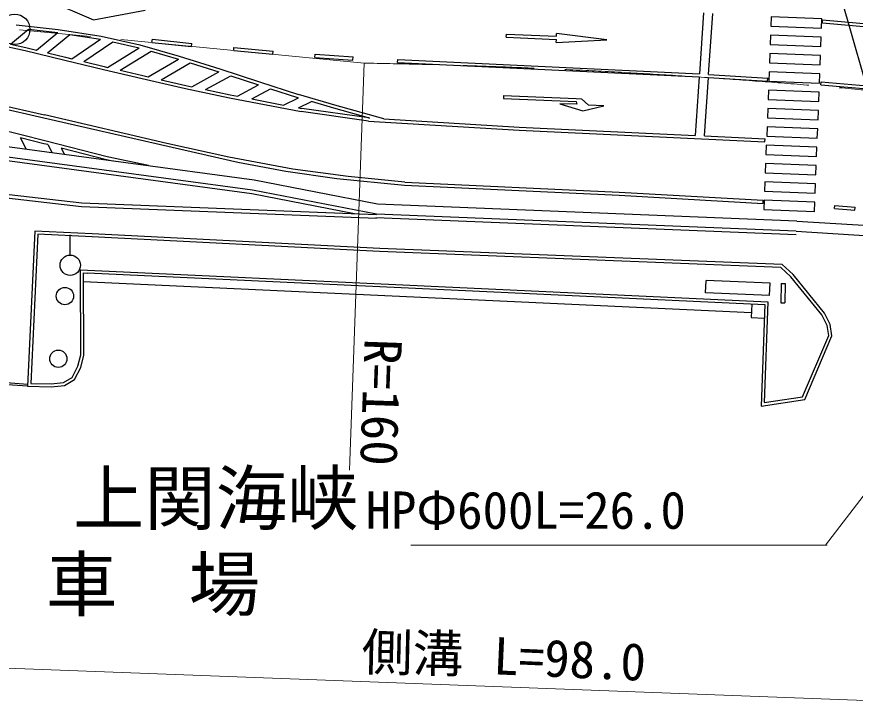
# Model space of a CAD drawing. Units: millimetres, scale not verified. Extents: x 40000 to 680000, y 20000 to 380000.
# Drawn here: x 450639 to 491787, y 261667 to 295266 of the extents above; entities that cross this region are included whole.
import ezdxf
from ezdxf.enums import TextEntityAlignment as Align

# ---------------------------------------------------------------- set-up
doc = ezdxf.new("R2010")
doc.units = ezdxf.units.MM
doc.header["$LTSCALE"] = 1000
doc.linetypes.add('CHAIN', pattern=[18.5, 12, -1.5, 3.5, -1.5])
for name, color, linetype, lineweight in [('M-BGD', 7, 'Continuous', 25), ('M-BMK', 2, 'CHAIN', 13), ('M-BMK-SRVR', 3, 'Continuous', 25), ('M-STR-HTXT', 7, 'Continuous', 13)]:
    doc.layers.add(name, color=color, linetype=linetype, lineweight=lineweight)
doc.styles.add('ＭＳ ゴシック', font='')
doc.styles.get('ＭＳ ゴシック').set_extended_font_data('MS Gothic')

msp = doc.modelspace()

# ---------------------------------------------------------------- linework, layer by layer
at = {"layer": 'M-BGD'}
for p, q in [((494202, 285332), (487600, 308496)), ((452030, 296146), (454397, 295117)), ((454397, 295117), (456943, 295592)), ((484343, 295456), (484141, 292470)), ((484590, 292440), (484792, 295432)), ((487668, 295255), (487650, 294805)), ((490153, 295159), (487668, 295255)), ((490136, 294709), (490153, 295159)), ((490174, 294945), (490187, 295095)), ((496959, 294494), (490187, 295095)), ((450329, 293919), (451208, 294658)), ((450609, 294877), (452667, 294643)), ((451208, 294658), (452647, 294494)), ((452667, 294643), (454775, 294311)), ((487650, 294805), (490136, 294709)), ((496945, 294345), (490174, 294945)), ((451606, 293624), (452647, 294494)), ((452151, 293493), (453237, 294401)), ((453237, 294401), (454747, 294163)), ((454775, 294311), (456686, 293890)), ((474661, 294261), (474667, 294411)), ((474661, 294261), (477120, 294157)), ((474667, 294411), (477126, 294307)), ((477126, 294307), (477132, 294450)), ((479590, 294129), (477132, 294450)), ((487633, 294356), (487615, 293906)), ((490119, 294259), (487633, 294356)), ((490101, 293810), (490119, 294259)), ((449434, 293967), (451043, 293605)), ((450329, 293919), (451077, 293751)), ((453339, 293206), (454747, 294163)), ((453929, 293063), (455352, 294030)), ((455352, 294030), (456649, 293744)), ((456686, 293890), (458614, 293326)), ((457275, 294011), (457292, 294160)), ((457275, 294011), (459219, 293799)), ((457292, 294160), (459235, 293948)), ((459219, 293799), (459235, 293948)), ((477113, 294003), (477120, 294157)), ((477114, 294003), (479590, 294129)), ((487615, 293906), (490101, 293810)), ((451043, 293605), (452995, 293135)), ((451077, 293751), (451606, 293624)), ((452151, 293493), (453030, 293281)), ((455090, 292783), (456649, 293744)), ((455712, 292638), (457231, 293574)), ((457231, 293574), (458571, 293182)), ((461285, 293605), (461299, 293754)), ((461285, 293605), (463212, 293424)), ((461299, 293754), (463226, 293573)), ((463212, 293424), (463226, 293573)), ((465266, 293274), (465276, 293424)), ((465276, 293424), (467149, 293294)), ((487598, 293456), (487581, 293006)), ((490084, 293360), (487598, 293456)), ((452995, 293135), (454892, 292675)), ((453030, 293281), (453339, 293206)), ((453929, 293063), (454926, 292821)), ((457092, 292318), (458571, 293182)), ((457733, 292171), (459151, 293000)), ((458614, 293326), (460599, 292704)), ((459151, 293000), (460554, 292561)), ((465266, 293274), (467139, 293144)), ((467139, 293144), (467149, 293294)), ((469327, 293017), (469334, 293166)), ((469327, 293017), (484131, 292321)), ((469334, 293166), (484141, 292470)), ((487581, 293006), (490066, 292910)), ((490066, 292910), (490084, 293360)), ((454892, 292675), (456794, 292232)), ((454926, 292821), (455090, 292783)), ((455712, 292638), (456828, 292379)), ((460599, 292704), (462551, 292069)), ((442850, 292357), (451968, 290309)), ((442879, 292505), (452002, 290455)), ((456794, 292232), (458912, 291747)), ((456828, 292379), (457092, 292318)), ((457733, 292171), (458944, 291894)), ((459234, 291833), (460554, 292561)), ((459906, 291690), (461139, 292370)), ((461139, 292370), (462505, 291926)), ((484131, 292321), (483937, 289439)), ((484386, 289418), (484580, 292290)), ((484580, 292290), (487487, 292110)), ((484590, 292440), (487496, 292259)), ((487487, 292110), (487496, 292259)), ((487563, 292557), (487546, 292107)), ((490049, 292460), (487563, 292557)), ((490031, 292011), (490049, 292460)), ((458912, 291747), (461078, 291288)), ((458944, 291894), (459234, 291833)), ((461475, 291365), (462505, 291926)), ((462551, 292069), (464470, 291444)), ((487546, 292107), (490031, 292011)), ((490097, 291922), (490109, 292071)), ((490097, 291922), (492743, 291699)), ((490109, 292071), (492772, 291847)), ((459906, 291690), (461107, 291435)), ((461107, 291435), (461475, 291365)), ((462171, 291231), (463093, 291734)), ((463093, 291734), (464424, 291301)), ((466241, 290929), (464470, 291444)), ((474529, 291400), (474523, 291250)), ((474529, 291400), (478097, 291261)), ((487528, 291657), (487511, 291208)), ((490014, 291561), (487528, 291657)), ((489997, 291111), (490014, 291561)), ((461078, 291288), (464604, 290612)), ((462171, 291231), (463730, 290932)), ((463730, 290932), (464457, 291291)), ((464457, 291291), (464429, 291300)), ((464462, 290792), (465097, 291105)), ((466200, 290785), (465097, 291105)), ((468653, 290252), (466241, 290929)), ((474523, 291250), (478091, 291111)), ((478125, 290969), (477292, 290989)), ((477292, 290989), (478416, 290644)), ((478091, 291111), (478125, 290969)), ((478097, 291261), (478350, 291237)), ((478350, 291237), (478694, 290931)), ((479453, 290887), (478694, 290931)), ((487511, 291208), (489997, 291111)), ((464462, 290792), (464632, 290759)), ((467901, 290147), (464604, 290612)), ((467916, 290297), (464624, 290760)), ((467947, 290295), (466200, 290785)), ((478416, 290644), (479453, 290887)), ((487493, 290758), (487476, 290308)), ((489979, 290662), (487493, 290758)), ((489962, 290212), (489979, 290662)), ((452002, 290455), (452003, 290455)), ((467901, 290147), (475293, 289705)), ((467916, 290297), (467947, 290295)), ((468653, 290252), (475302, 289855)), ((487476, 290308), (489962, 290212)), ((462286, 287243), (442519, 289922)), ((452009, 289181), (448610, 290037)), ((475293, 289705), (487356, 289125)), ((475302, 289855), (483937, 289439)), ((487459, 289859), (487441, 289409)), ((489944, 289762), (487459, 289859)), ((489927, 289313), (489944, 289762)), ((462205, 286749), (442477, 289423)), ((451116, 288757), (450820, 289326)), ((451972, 289036), (450820, 289326)), ((484386, 289418), (487363, 289275)), ((487356, 289125), (487363, 289275)), ((487441, 289409), (489927, 289313)), ((462176, 286571), (442462, 289244)), ((452158, 288988), (451972, 289036)), ((455082, 288394), (452009, 289181)), ((452158, 288988), (452372, 288587)), ((487424, 288959), (487406, 288510)), ((489909, 288863), (487424, 288959)), ((489892, 288413), (489909, 288863)), ((452814, 288820), (452983, 288504)), ((455048, 288248), (452814, 288820)), ((487406, 288510), (489892, 288413)), ((433962, 288221), (453812, 285948)), ((433977, 288401), (453826, 286127)), ((455360, 288182), (455048, 288248)), ((457102, 287963), (455082, 288394)), ((487389, 288060), (487371, 287610)), ((489875, 287964), (487389, 288060)), ((457099, 287946), (457102, 287963)), ((489857, 287514), (489875, 287964)), ((468347, 286074), (462286, 287243)), ((487371, 287610), (489857, 287514)), ((469671, 287003), (480197, 286514)), ((469682, 287152), (480205, 286664)), ((487354, 287160), (487337, 286711)), ((489840, 287064), (487354, 287160)), ((489822, 286614), (489840, 287064)), ((467218, 285599), (462176, 286571)), ((468289, 285576), (462205, 286749)), ((480197, 286514), (487264, 286107)), ((480205, 286664), (487273, 286257)), ((487337, 286711), (489822, 286614)), ((453826, 286127), (468293, 285557)), ((488917, 285240), (468347, 286074)), ((487264, 286107), (487273, 286257)), ((487319, 286261), (487302, 285811)), ((489805, 286165), (487319, 286261)), ((489787, 285715), (489805, 286165)), ((490775, 285852), (490787, 286002)), ((490787, 286002), (491776, 285922)), ((453812, 285948), (468286, 285377)), ((488896, 284740), (468289, 285576)), ((487302, 285811), (489787, 285715)), ((490775, 285852), (491764, 285772)), ((491764, 285772), (491776, 285922)), ((488889, 284560), (468268, 285397)), ((488917, 285240), (493507, 284958)), ((451523, 284749), (451173, 277125)), ((451523, 284749), (451173, 277125)), ((454341, 284608), (451523, 284749)), ((451666, 284592), (451330, 277271)), ((454333, 284458), (451666, 284592)), ((453265, 283568), (453265, 284568)), ((468447, 283743), (454329, 284459)), ((468454, 283893), (454341, 284608)), ((488886, 284740), (493455, 284460)), ((488136, 282962), (468447, 283743)), ((488197, 283109), (468454, 283893)), ((488742, 282607), (488197, 283109)), ((488742, 282607), (488197, 283109)), ((488742, 282607), (488197, 283109)), ((453777, 278678), (453760, 282849)), ((453760, 282849), (487504, 281268)), ((453927, 278659), (453910, 282692)), ((453910, 282692), (454116, 282682)), ((454117, 282696), (487355, 281138)), ((454117, 282696), (487355, 281138)), ((454117, 282696), (487355, 281138)), ((488632, 282504), (488136, 282962)), ((484439, 281718), (484464, 282317)), ((487605, 282182), (484464, 282317)), ((490148, 280631), (488632, 282504)), ((490275, 280712), (488742, 282607)), ((490275, 280712), (488742, 282607)), ((490275, 280712), (488742, 282607)), ((490275, 280712), (488742, 282607)), ((486693, 280727), (453890, 282253)), ((487580, 281583), (487605, 282182)), ((488156, 282180), (488129, 281225)), ((488156, 282180), (488356, 282174)), ((488356, 282174), (488329, 281220)), ((487580, 281583), (484439, 281718)), ((486718, 281161), (486681, 280511)), ((487355, 281138), (487167, 276154)), ((487355, 281138), (487167, 276154)), ((487355, 281138), (487167, 276154)), ((487504, 281268), (487323, 276329)), ((488129, 281225), (488329, 281220)), ((490404, 280109), (490148, 280631)), ((490549, 280156), (490275, 280712)), ((490549, 280156), (490275, 280712)), ((490549, 280156), (490275, 280712)), ((490549, 280156), (490275, 280712)), ((486681, 280511), (487312, 280475)), ((490486, 279626), (490404, 280109)), ((490642, 279608), (490549, 280156)), ((490642, 279608), (490549, 280156)), ((490642, 279608), (490549, 280156)), ((490642, 279608), (490549, 280156)), ((489202, 276609), (490486, 279626)), ((489307, 276473), (490642, 279608)), ((489307, 276473), (490642, 279608)), ((489307, 276473), (490642, 279608)), ((489307, 276473), (490642, 279608)), ((453634, 278107), (453777, 278678)), ((453775, 278054), (453927, 278659)), ((453775, 278054), (453927, 278659)), ((453352, 277564), (453634, 278107)), ((453466, 277459), (453775, 278054)), ((453466, 277459), (453775, 278054)), ((451177, 277213), (449307, 277352)), ((452940, 277307), (453352, 277564)), ((452989, 277161), (453466, 277459)), ((452989, 277161), (453466, 277459)), ((451173, 277125), (449207, 277266)), ((451173, 277125), (452327, 277095)), ((451173, 277125), (452327, 277095)), ((451330, 277271), (452321, 277245)), ((452321, 277245), (452940, 277307)), ((452327, 277095), (452989, 277161)), ((452327, 277095), (452989, 277161)), ((487323, 276329), (489202, 276609)), ((487167, 276154), (489307, 276473)), ((487167, 276154), (489307, 276473)), ((487167, 276154), (489307, 276473)), ((487167, 276154), (489307, 276473))]:
    msp.add_line(p, q, dxfattribs=at)
for points in [[(451968, 290309), (461485, 288126), (463845, 287688), (466351, 287332), (469671, 287003)], [(469686, 287152), (466899, 287421), (464194, 287783), (461048, 288369), (457996, 289038), (452003, 290455)]]:
    msp.add_lwpolyline(points, dxfattribs=at)
for centre, radius in [((453265, 283068), 500), ((453001, 281557), 425), ((452679, 278476), 425)]:
    msp.add_circle(centre, radius, dxfattribs=at)
at = {"layer": 'M-BMK'}
msp.add_line((467695, 292991), (413269, 298251), dxfattribs=at)
msp.add_arc((461959, -42763), 335803, 82.13721, 89.02148, dxfattribs=at)
at = {"layer": 'M-BMK-SRVR'}
msp.add_circle((450537, 294649), 750, dxfattribs=at)
at = {"layer": 'M-STR-HTXT'}
for p, q in [((467695, 292991), (466964, 273005)), ((490321, 269333), (501377, 283704)), ((469986, 269333), (490406, 269333)), ((500829, 261376), (419152, 264469))]:
    msp.add_line(p, q, dxfattribs=at)

# ---------------------------------------------------------------- texts
at = {"layer": 'M-BGD', "style": 'ＭＳ ゴシック'}
for s, p in [('道の駅\u3000上関海峡', (439401, 269583)), ('駐\u3000車\u3000場', (445076, 265363))]:
    msp.add_text(s, height=2566, dxfattribs=at).set_placement(p, align=Align.BOTTOM_LEFT)
at = {"layer": 'M-STR-HTXT', "style": 'ＭＳ ゴシック'}
for s, rotation, p in [('R=160', 268, (467164, 279509)), ('側溝', 358.7, (467535, 262634)), ('L=98.0', 357.5, (473975, 262444))]:
    msp.add_text(s, height=1833, rotation=rotation, dxfattribs=at).set_placement(p, align=Align.BOTTOM_LEFT)
msp.add_text('HPΦ600L=26.0', height=1833, dxfattribs=at).set_placement((467756, 269581), align=Align.BOTTOM_LEFT)

doc.saveas('drawing.dxf')
